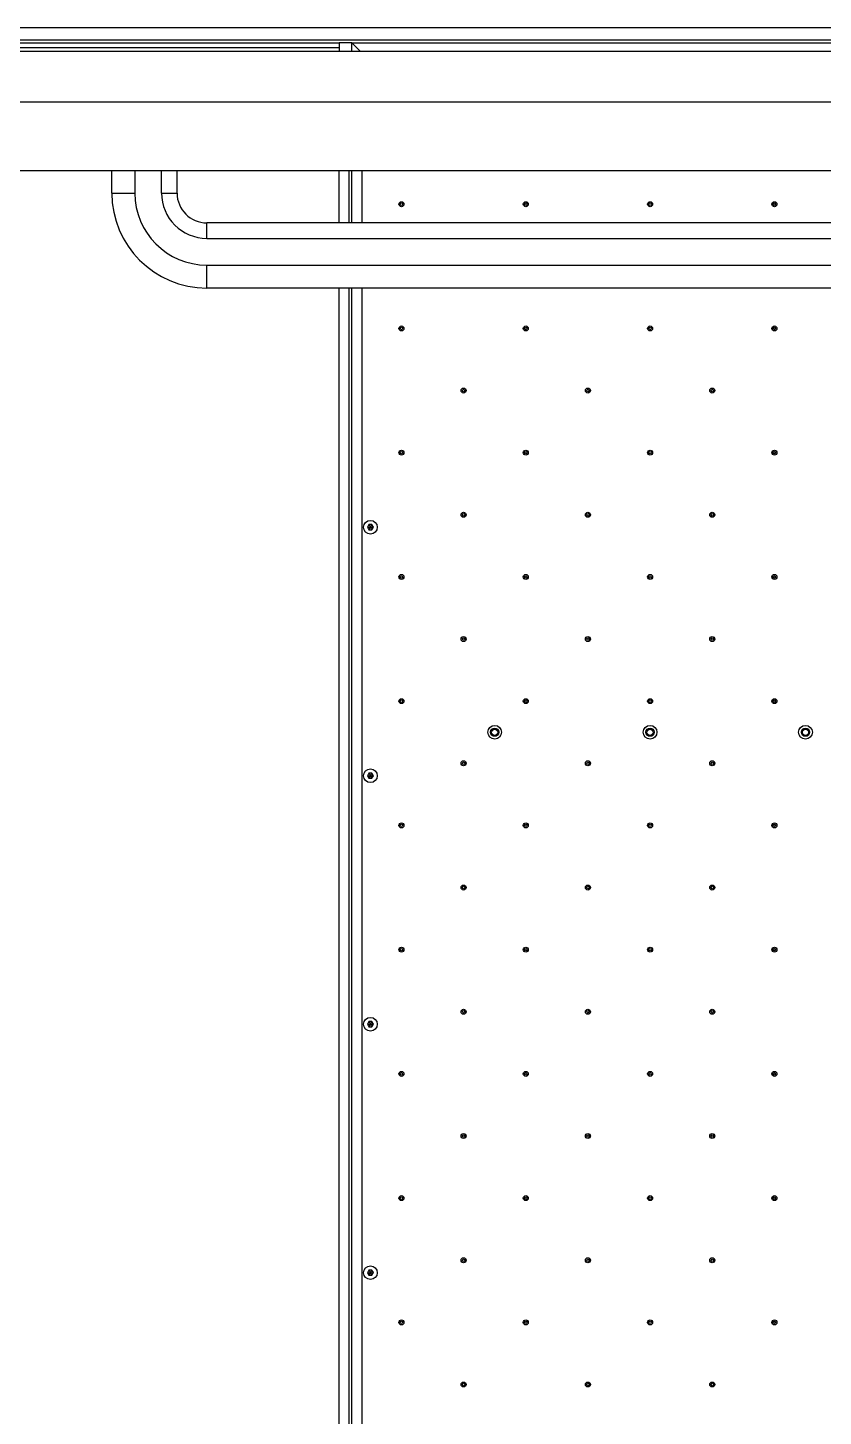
# Model space of a CAD drawing. Header units: millimetres. Extents: x 17243 to 30056, y 9468 to 18529.
# Drawn here: x 24335 to 24975, y 12464 to 13582 of the extents above; entities that cross this region are included whole.
import ezdxf

# ---------------------------------------------------------------- set-up
doc = ezdxf.new("R2010")
doc.units = ezdxf.units.MM
doc.layers.get('0').update_dxf_attribs({"lineweight": 18})

msp = doc.modelspace()

# ---------------------------------------------------------------- linework, layer by layer
at = {"color": 8, "linetype": 'Continuous', "lineweight": 25}
for p, q in [((25722.288, 13581.605), (23943.288, 13581.605)), ((24593.788, 13424.605), (24593.788, 13466.605)), ((24442.788, 13448.605), (24455.288, 13448.605)), ((24735.303, 13438.73), (24735.303, 13440.479)), ((24936.273, 13438.73), (24936.273, 13440.479)), ((24479.288, 13412.105), (24479.288, 13424.605)), ((24593.788, 11762.605), (24593.788, 13372.132)), ((24735.303, 13338.73), (24735.303, 13340.479)), ((24936.273, 13338.73), (24936.273, 13340.479)), ((24735.303, 13238.73), (24735.303, 13240.479)), ((24936.273, 13238.73), (24936.273, 13240.479)), ((24735.303, 13138.73), (24735.303, 13140.479)), ((24936.273, 13138.73), (24936.273, 13140.479)), ((24735.303, 13038.73), (24735.303, 13040.479)), ((24936.273, 13038.73), (24936.273, 13040.479)), ((24735.303, 12938.73), (24735.303, 12940.479)), ((24936.273, 12938.73), (24936.273, 12940.479)), ((24735.303, 12838.73), (24735.303, 12840.479)), ((24936.273, 12838.73), (24936.273, 12840.479)), ((24735.303, 12738.73), (24735.303, 12740.479)), ((24936.273, 12738.73), (24936.273, 12740.479)), ((24735.303, 12638.73), (24735.303, 12640.479)), ((24936.273, 12638.73), (24936.273, 12640.479)), ((24735.303, 12538.73), (24735.303, 12540.479)), ((24936.273, 12538.73), (24936.273, 12540.479))]:
    msp.add_line(p, q, dxfattribs=at)
at = {"color": 7, "linetype": 'Continuous', "lineweight": 25}
for p, q in [((23923.788, 13569.605), (24585.788, 13569.605)), ((25722.288, 13571.605), (23943.288, 13571.605)), ((24585.788, 13569.605), (24585.788, 13562.605)), ((24595.788, 13569.605), (24585.788, 13569.605)), ((24595.788, 13569.605), (24602.788, 13562.605)), ((24595.788, 13569.605), (25075.788, 13569.605)), ((24595.788, 13562.605), (24595.788, 13569.605)), ((23923.788, 13565.605), (24585.788, 13565.605)), ((25742.788, 13562.605), (23923.788, 13562.605)), ((25955.288, 13521.605), (23710.288, 13521.605)), ((23710.288, 13466.605), (25955.288, 13466.605)), ((24402.815, 13448.605), (24402.815, 13466.605)), ((24421.288, 13466.605), (24421.288, 13448.605)), ((24442.788, 13448.605), (24442.788, 13466.605)), ((24455.288, 13448.605), (24455.288, 13466.605)), ((24585.788, 13424.605), (24585.788, 13466.605)), ((24595.788, 13424.605), (24595.788, 13466.605)), ((24603.788, 13466.605), (24603.788, 13424.605)), ((24402.815, 13448.605), (24421.288, 13448.605)), ((25186.288, 13424.605), (24479.288, 13424.605)), ((24479.288, 13412.105), (25186.288, 13412.105)), ((24479.288, 13372.132), (24479.288, 13390.605)), ((24479.288, 13390.605), (25186.288, 13390.605)), ((25186.288, 13372.132), (24479.288, 13372.132)), ((24585.788, 11762.605), (24585.788, 13372.132)), ((24595.788, 11755.605), (24595.788, 13372.132)), ((24603.788, 13372.132), (24603.788, 11763.605)), ((24609.568, 13181.667), (24608.392, 13179.579)), ((24608.392, 13179.579), (24610.788, 13179.605)), ((24608.392, 13179.579), (24609.612, 13177.517)), ((24611.964, 13181.692), (24609.568, 13181.667)), ((24609.568, 13181.667), (24610.788, 13179.605)), ((24609.612, 13177.517), (24610.788, 13179.605)), ((24609.612, 13177.517), (24612.008, 13177.542)), ((24611.964, 13181.692), (24610.788, 13179.605)), ((24610.788, 13179.605), (24613.184, 13179.63)), ((24612.008, 13177.542), (24610.788, 13179.605)), ((24613.184, 13179.63), (24611.964, 13181.692)), ((24612.008, 13177.542), (24613.184, 13179.63)), ((24609.568, 12981.667), (24608.392, 12979.579)), ((24608.392, 12979.579), (24610.788, 12979.605)), ((24608.392, 12979.579), (24609.612, 12977.517)), ((24611.964, 12981.692), (24609.568, 12981.667)), ((24609.568, 12981.667), (24610.788, 12979.605)), ((24609.612, 12977.517), (24610.788, 12979.605)), ((24609.612, 12977.517), (24612.008, 12977.542)), ((24611.964, 12981.692), (24610.788, 12979.605)), ((24610.788, 12979.605), (24613.184, 12979.63)), ((24612.008, 12977.542), (24610.788, 12979.605)), ((24613.184, 12979.63), (24611.964, 12981.692)), ((24612.008, 12977.542), (24613.184, 12979.63)), ((24609.568, 12781.667), (24608.392, 12779.579)), ((24608.392, 12779.579), (24610.788, 12779.605)), ((24608.392, 12779.579), (24609.612, 12777.517)), ((24611.964, 12781.692), (24609.568, 12781.667)), ((24609.568, 12781.667), (24610.788, 12779.605)), ((24609.612, 12777.517), (24610.788, 12779.605)), ((24609.612, 12777.517), (24612.008, 12777.542)), ((24611.964, 12781.692), (24610.788, 12779.605)), ((24610.788, 12779.605), (24613.184, 12779.63)), ((24612.008, 12777.542), (24610.788, 12779.605)), ((24613.184, 12779.63), (24611.964, 12781.692)), ((24612.008, 12777.542), (24613.184, 12779.63)), ((24609.568, 12581.667), (24608.392, 12579.579)), ((24608.392, 12579.579), (24610.788, 12579.605)), ((24608.392, 12579.579), (24609.612, 12577.517)), ((24611.964, 12581.692), (24609.568, 12581.667)), ((24609.568, 12581.667), (24610.788, 12579.605)), ((24609.612, 12577.517), (24610.788, 12579.605)), ((24609.612, 12577.517), (24612.008, 12577.542)), ((24611.964, 12581.692), (24610.788, 12579.605)), ((24610.788, 12579.605), (24613.184, 12579.63)), ((24612.008, 12577.542), (24610.788, 12579.605)), ((24613.184, 12579.63), (24611.964, 12581.692)), ((24612.008, 12577.542), (24613.184, 12579.63))]:
    msp.add_line(p, q, dxfattribs=at)
for centre, radius in [((24635.788, 13439.605), 2), ((24635.788, 13439.605), 1), ((24735.788, 13439.605), 2), ((24735.788, 13439.605), 1), ((24835.788, 13439.605), 2), ((24835.788, 13439.605), 1), ((24935.788, 13439.605), 2), ((24935.788, 13439.605), 1), ((24635.788, 13339.605), 2), ((24635.788, 13339.605), 1), ((24735.788, 13339.605), 2), ((24735.788, 13339.605), 1), ((24835.788, 13339.605), 2), ((24835.788, 13339.605), 1), ((24935.788, 13339.605), 2), ((24935.788, 13339.605), 1), ((24685.788, 13289.605), 2), ((24685.788, 13289.605), 1), ((24785.788, 13289.605), 2), ((24785.788, 13289.605), 1), ((24885.788, 13289.605), 2), ((24885.788, 13289.605), 1), ((24635.788, 13239.605), 2), ((24635.788, 13239.605), 1), ((24735.788, 13239.605), 2), ((24735.788, 13239.605), 1), ((24835.788, 13239.605), 2), ((24835.788, 13239.605), 1), ((24935.788, 13239.605), 2), ((24935.788, 13239.605), 1), ((24685.788, 13189.605), 2), ((24685.788, 13189.605), 1), ((24785.788, 13189.605), 2), ((24785.788, 13189.605), 1), ((24885.788, 13189.605), 2), ((24885.788, 13189.605), 1), ((24610.788, 13179.605), 5.5), ((24635.788, 13139.605), 2), ((24635.788, 13139.605), 1), ((24735.788, 13139.605), 2), ((24735.788, 13139.605), 1), ((24835.788, 13139.605), 2), ((24835.788, 13139.605), 1), ((24935.788, 13139.605), 2), ((24935.788, 13139.605), 1), ((24685.788, 13089.605), 2), ((24685.788, 13089.605), 1), ((24785.788, 13089.605), 2), ((24785.788, 13089.605), 1), ((24885.788, 13089.605), 2), ((24885.788, 13089.605), 1), ((24635.788, 13039.605), 2), ((24635.788, 13039.605), 1), ((24735.788, 13039.605), 2), ((24735.788, 13039.605), 1), ((24835.788, 13039.605), 2), ((24835.788, 13039.605), 1), ((24935.788, 13039.605), 2), ((24935.788, 13039.605), 1), ((24710.788, 13014.605), 5.5), ((24835.788, 13014.605), 5.5), ((24960.788, 13014.605), 5.5), ((24710.788, 13014.605), 3.3), ((24710.788, 13014.605), 2.5), ((24835.788, 13014.605), 3.3), ((24835.788, 13014.605), 2.5), ((24960.788, 13014.605), 3.3), ((24960.788, 13014.605), 2.5), ((24685.788, 12989.605), 2), ((24685.788, 12989.605), 1), ((24785.788, 12989.605), 2), ((24785.788, 12989.605), 1), ((24885.788, 12989.605), 2), ((24885.788, 12989.605), 1), ((24610.788, 12979.605), 5.5), ((24635.788, 12939.605), 2), ((24735.788, 12939.605), 2), ((24835.788, 12939.605), 2), ((24935.788, 12939.605), 2), ((24635.788, 12939.605), 1), ((24735.788, 12939.605), 1), ((24835.788, 12939.605), 1), ((24935.788, 12939.605), 1), ((24685.788, 12889.605), 2), ((24685.788, 12889.605), 1), ((24785.788, 12889.605), 2), ((24785.788, 12889.605), 1), ((24885.788, 12889.605), 2), ((24885.788, 12889.605), 1), ((24635.788, 12839.605), 2), ((24635.788, 12839.605), 1), ((24735.788, 12839.605), 2), ((24735.788, 12839.605), 1), ((24835.788, 12839.605), 2), ((24835.788, 12839.605), 1), ((24935.788, 12839.605), 2), ((24935.788, 12839.605), 1), ((24610.788, 12779.605), 5.5), ((24685.788, 12789.605), 2), ((24685.788, 12789.605), 1), ((24785.788, 12789.605), 2), ((24785.788, 12789.605), 1), ((24885.788, 12789.605), 2), ((24885.788, 12789.605), 1), ((24635.788, 12739.605), 2), ((24635.788, 12739.605), 1), ((24735.788, 12739.605), 2), ((24735.788, 12739.605), 1), ((24835.788, 12739.605), 2), ((24835.788, 12739.605), 1), ((24935.788, 12739.605), 2), ((24935.788, 12739.605), 1), ((24685.788, 12689.605), 2), ((24685.788, 12689.605), 1), ((24785.788, 12689.605), 2), ((24785.788, 12689.605), 1), ((24885.788, 12689.605), 2), ((24885.788, 12689.605), 1), ((24635.788, 12639.605), 2), ((24635.788, 12639.605), 1), ((24735.788, 12639.605), 2), ((24735.788, 12639.605), 1), ((24835.788, 12639.605), 2), ((24835.788, 12639.605), 1), ((24935.788, 12639.605), 2), ((24935.788, 12639.605), 1), ((24610.788, 12579.605), 5.5), ((24685.788, 12589.605), 2), ((24685.788, 12589.605), 1), ((24785.788, 12589.605), 2), ((24785.788, 12589.605), 1), ((24885.788, 12589.605), 2), ((24885.788, 12589.605), 1), ((24635.788, 12539.605), 2), ((24635.788, 12539.605), 1), ((24735.788, 12539.605), 2), ((24735.788, 12539.605), 1), ((24835.788, 12539.605), 2), ((24835.788, 12539.605), 1), ((24935.788, 12539.605), 2), ((24935.788, 12539.605), 1), ((24685.788, 12489.605), 2), ((24685.788, 12489.605), 1), ((24785.788, 12489.605), 2), ((24785.788, 12489.605), 1), ((24885.788, 12489.605), 2), ((24885.788, 12489.605), 1)]:
    msp.add_circle(centre, radius, dxfattribs=at)
for radius in [76.473, 58, 36.5, 24]:
    msp.add_arc((24479.288, 13448.605), radius, 180, 270, dxfattribs=at)

doc.saveas('drawing.dxf')
